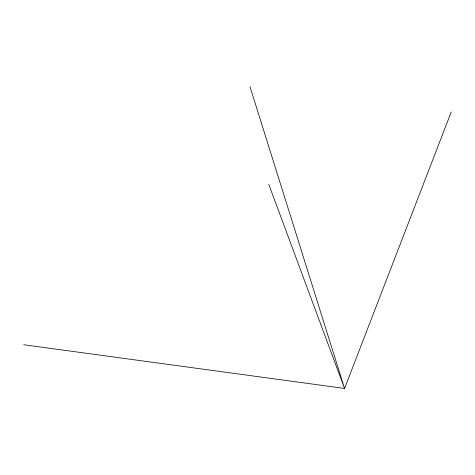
<?xml version="1.0" encoding="UTF-8"?>
<svg xmlns="http://www.w3.org/2000/svg" width="475" height="475" viewBox="0 0 475 475"><rect width="100%" height="100%" fill="white"/><g stroke="black" fill="none" stroke-linecap="round" stroke-linejoin="round"><path stroke-width="0.71" d="M451.25 111.946L344.559 388.443L23.75 344.743M268.743 184.27L344.559 388.443L249.957 86.557"/></g></svg>
